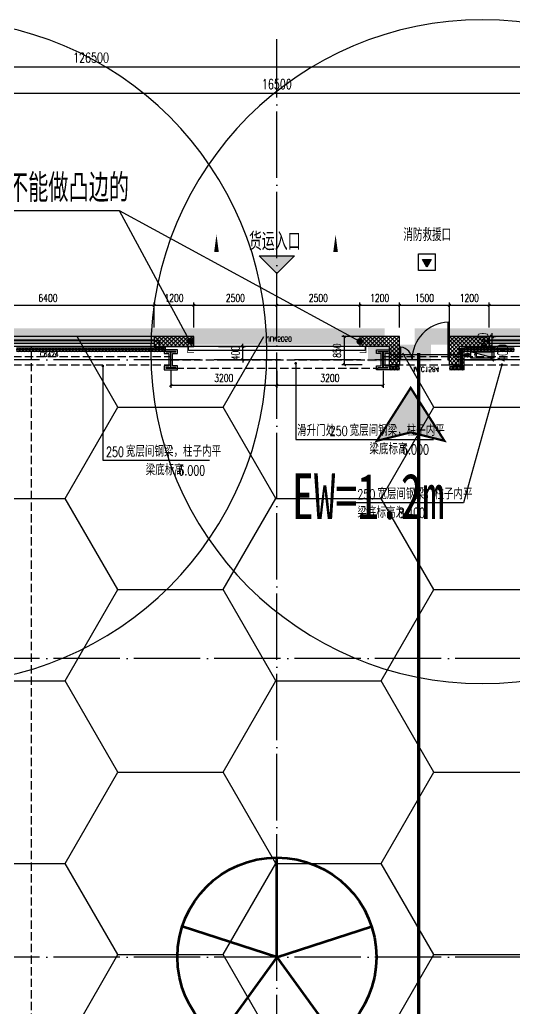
# Model space of a CAD drawing. Extents: x -821772 to -21949, y 506164 to 1049594.
# Drawn here: x -193454 to -178549, y 812279 to 842063 of the extents above; entities that cross this region are included whole.
import ezdxf
from ezdxf.xclip import XClip

# ---------------------------------------------------------------- set-up
doc = ezdxf.new("R2010")
doc.units = 0
doc.header["$LTSCALE"] = 1000
doc.header["$MEASUREMENT"] = 0
doc.header["$XCLIPFRAME"] = 2
for name, pattern in [('10平面20250807_t3$0$10平面$0$DASH', [0.35, 0.25, -0.1]), ('10平面20250807_t3$0$DASH', [0.35, 0.25, -0.1]), ('10平面20250807_t3$0$DOTE', [2.42, 2, -0.2, 0.02, -0.2]), ('ACAD_ISO04W100', [30.5, 24, -3, 0.5, -3]), ('DASH', [0.35, 0.25, -0.1])]:
    doc.linetypes.add(name, pattern=pattern)
doc.layers.get('Defpoints').update_dxf_attribs({"color": 210})
for name, color, linetype, lineweight in [('1-防火分区线', 201, 'DASH', 50), ('10平面20250807_t3$0$LG-ZF消防', 1, 'Continuous', 60), ('s疏散距离', 1, 'ACAD_ISO04W100', 18)]:
    doc.layers.add(name, color=color, linetype=linetype, lineweight=lineweight)
for name, color, linetype in [('10平面20250807_t3$0$10平面$0$WINDOW', 8, 'Continuous'), ('10平面20250807_t3$0$10平面$0$WINDOW_TEXT', 8, 'Continuous'), ('10平面20250807_t3$0$A-AXIS-D', 8, 'Continuous'), ('10平面20250807_t3$0$A-AXIS-DOTE', 8, '10平面20250807_t3$0$DOTE'), ('10平面20250807_t3$0$A-AXIS-DP', 8, 'Continuous'), ('10平面20250807_t3$0$A-AXIS-SYMB', 8, 'Continuous'), ('10平面20250807_t3$0$A-HATCH-2', 8, 'Continuous'), ('10平面20250807_t3$0$A-HRAIL', 8, 'Continuous'), ('10平面20250807_t3$0$A-LIN-V', 8, 'Continuous'), ('10平面20250807_t3$0$A-SFCE', 8, 'Continuous'), ('10平面20250807_t3$0$A-TEXT', 8, 'Continuous'), ('10平面20250807_t3$0$A-WINDOW', 8, 'Continuous'), ('10平面20250807_t3$0$AS-WALL', 8, 'Continuous'), ('10平面20250807_t3$0$AS-结构边线层', 8, 'Continuous'), ('10平面20250807_t3$0$DIM_SYMB', 8, 'Continuous'), ('10平面20250807_t3$0$FH-line', 8, 'Continuous'), ('10平面20250807_t3$0$FH-tri', 8, 'Continuous'), ('10平面20250807_t3$0$PUB_HATCH', 8, 'Continuous'), ('10平面20250807_t3$0$PUB_TEXT', 8, 'Continuous'), ('10平面20250807_t3$0$RP-N2-01$0$$0$A-WIND-J', 8, 'Continuous'), ('10平面20250807_t3$0$RP-N2-01$0$A-WIND-J', 8, 'Continuous'), ('10平面20250807_t3$0$SB_ZF消火栓', 10, 'Continuous'), ('10平面20250807_t3$0$建-窗', 8, 'Continuous'), ('10平面20250807_t3$0$建-门窗编号', 8, 'Continuous'), ('PUB_HATCH', 8, 'Continuous'), ('SPACE', 7, 'Continuous'), ('指示', 1, 'Continuous')]:
    doc.layers.add(name, color=color, linetype=linetype)
doc.styles.add('10平面20250807_t3$0$10平面$0$_TCH_WINDOW', font='SIMPLEX', dxfattribs={"height": 3.5, "bigfont": 'GBCBIG'})
doc.styles.add('10平面20250807_t3$0$_TCH_DIM', font='SIMPLEX', dxfattribs={"bigfont": 'GBCBIG'})
doc.styles.add('10平面20250807_t3$0$_TCH_DIM_T3', font='SIMPLEX', dxfattribs={"width": 0.705882, "bigfont": 'GBCBIG'})
doc.styles.add('10平面20250807_t3$0$A-DIM_T3', font='SIMPLEX', dxfattribs={"width": 0.705882, "bigfont": 'GBCBIG'})
doc.styles.add('10平面20250807_t3$0$A-STANDARD', font='SIMPLEX', dxfattribs={"bigfont": 'GBCBIG'})
doc.styles.add('10平面20250807_t3$0$A-WIN-LABEL', font='SIMPLEX', dxfattribs={"bigfont": 'GBCBIG'})
doc.styles.add('黑体', font='simhei.ttf', dxfattribs={"width": 0.7})
doc.dimstyles.new('10平面20250807_t3$0$_TCH_ARCH&&100', dxfattribs={"dimtxt": 297.5, "dimasz": 100, "dimexe": 100, "dimexo": 100, "dimgap": 126.25, "dimtad": 1, "dimdec": 0, "dimzin": 0, "dimdsep": 46, "dimtxsty": '10平面20250807_t3$0$_TCH_DIM_T3', "dimblk": '10平面20250807_t3$0$_ArchTick', "dimcen": 0.09, "dimclrt": 7, "dimazin": 2, "dimtfac": 1, "dimtdec": 0, "dimtix": 1, "dimtmove": 2, "dimatfit": 3, "dimfxl": 0, "dimtolj": 1, "dimtzin": 0, "dimarcsym": 0})
doc.dimstyles.new('10平面20250807_t3$0$_TCH_ARCH&&80', dxfattribs={"dimtxt": 238, "dimasz": 80, "dimexe": 80, "dimexo": 80, "dimgap": 101, "dimtad": 1, "dimdec": 0, "dimzin": 0, "dimdsep": 46, "dimtxsty": '10平面20250807_t3$0$_TCH_DIM_T3', "dimblk": '10平面20250807_t3$0$_ArchTick', "dimcen": 0.09, "dimclrt": 7, "dimazin": 2, "dimtfac": 1, "dimtdec": 0, "dimtix": 1, "dimtmove": 2, "dimatfit": 3, "dimfxl": 0, "dimtolj": 1, "dimtzin": 0, "dimarcsym": 0})
doc.dimstyles.new('10平面20250807_t3$0$A-DIM&&100', dxfattribs={"dimtxt": 297.5, "dimasz": 100, "dimexe": 100, "dimexo": 100, "dimgap": 126.25, "dimtad": 1, "dimdec": 0, "dimzin": 0, "dimdsep": 46, "dimtxsty": '10平面20250807_t3$0$A-DIM_T3', "dimblk": '10平面20250807_t3$0$_ArchTick', "dimcen": 0.09, "dimclrt": 7, "dimazin": 2, "dimtfac": 1, "dimtdec": 0, "dimtix": 1, "dimtmove": 2, "dimatfit": 3, "dimfxl": 0, "dimtolj": 1, "dimtzin": 0, "dimarcsym": 0})
pattern_1 = [(45, (60, 0), (-60.000061, 60.000061), []), (135, (60, 0), (-60.000061, -60.000061), [])]

# ---------------------------------------------------------------- blocks, each defined once
blk = doc.blocks.new('指示')
at = {"layer": '指示'}
blk.add_hatch(color=8, dxfattribs=at).paths.add_polyline_path([(-248568, -61667), (-245540, -56919), (-242513, -61667), (-245540, -60909)])
at = {"layer": '指示', "color": 240, "const_width": 200}
blk.add_lwpolyline([(-248568, -61667), (-245540, -56919), (-242513, -61667), (-245540, -60909)], close=True, dxfattribs=at)
blk = doc.blocks.new('10平面20250807_t3$0$_ArchTick')
at = {"color": 0, "linetype": 'ByBlock', "const_width": 0.4}
blk.add_lwpolyline([(-0.5, -0.5), (0.5, 0.5)], dxfattribs=at)
blk = doc.blocks.new('*D9895')
at = {"layer": '10平面20250807_t3$0$A-AXIS-D', "color": 0, "lineweight": -2}
for p, q in [((26782, 34220), (26782, 35127)), ((26782, 35027), (43282, 35027)), ((43282, 34220), (43282, 35127))]:
    blk.add_line(p, q, dxfattribs=at)
at = {"layer": 'Defpoints', "color": 0}
for p in [(43282, 35027), (26782, 34120), (43282, 34120)]:
    blk.add_point(p, dxfattribs=at)
at = {"layer": '10平面20250807_t3$0$A-AXIS-D', "color": 0, "lineweight": -2, "xscale": 100, "yscale": 100, "zscale": 100, "rotation": 180}
blk.add_blockref('10平面20250807_t3$0$_ArchTick', (26782, 35027), dxfattribs=at)
at = {"layer": '10平面20250807_t3$0$A-AXIS-D', "color": 0, "lineweight": -2, "xscale": 100, "yscale": 100, "zscale": 100}
blk.add_blockref('10平面20250807_t3$0$_ArchTick', (43282, 35027), dxfattribs=at)
at = {"layer": '10平面20250807_t3$0$A-AXIS-D', "color": 7, "insert": (35032, 35302), "char_height": 297.5, "attachment_point": 5, "style": '10平面20250807_t3$0$_TCH_DIM_T3'}
blk.add_mtext('\\A1;16500', dxfattribs=at)
blk = doc.blocks.new('*D10004')
at = {"layer": '10平面20250807_t3$0$A-AXIS-D', "color": 0, "lineweight": -2}
for p, q in [((-33818, 34320), (-33818, 35927)), ((-33818, 35827), (92682, 35827)), ((92682, 34320), (92682, 35927))]:
    blk.add_line(p, q, dxfattribs=at)
at = {"layer": 'Defpoints', "color": 0}
for p in [(92682, 35827), (-33818, 34220), (92682, 34220)]:
    blk.add_point(p, dxfattribs=at)
at = {"layer": '10平面20250807_t3$0$A-AXIS-D', "color": 0, "lineweight": -2, "xscale": 100, "yscale": 100, "zscale": 100, "rotation": 180}
blk.add_blockref('10平面20250807_t3$0$_ArchTick', (-33818, 35827), dxfattribs=at)
at = {"layer": '10平面20250807_t3$0$A-AXIS-D', "color": 0, "lineweight": -2, "xscale": 100, "yscale": 100, "zscale": 100}
blk.add_blockref('10平面20250807_t3$0$_ArchTick', (92682, 35827), dxfattribs=at)
at = {"layer": '10平面20250807_t3$0$A-AXIS-D', "color": 7, "insert": (29432, 36102), "char_height": 297.5, "attachment_point": 5, "style": '10平面20250807_t3$0$_TCH_DIM_T3'}
blk.add_mtext('\\A1;126500', dxfattribs=at)
blk = doc.blocks.new('*D10135')
at = {"layer": '10平面20250807_t3$0$A-AXIS-DP', "color": 0, "lineweight": -2}
for p, q in [((35032, 26670), (35032, 26150)), ((38232, 26670), (38232, 26150)), ((35032, 26230), (38232, 26230))]:
    blk.add_line(p, q, dxfattribs=at)
at = {"layer": 'Defpoints', "color": 0}
for p in [(35032, 26750), (38232, 26750), (38232, 26230)]:
    blk.add_point(p, dxfattribs=at)
at = {"layer": '10平面20250807_t3$0$A-AXIS-DP', "color": 0, "lineweight": -2, "xscale": 80, "yscale": 80, "zscale": 80, "rotation": 180}
blk.add_blockref('10平面20250807_t3$0$_ArchTick', (35032, 26230), dxfattribs=at)
at = {"layer": '10平面20250807_t3$0$A-AXIS-DP', "color": 0, "lineweight": -2, "xscale": 80, "yscale": 80, "zscale": 80}
blk.add_blockref('10平面20250807_t3$0$_ArchTick', (38232, 26230), dxfattribs=at)
at = {"layer": '10平面20250807_t3$0$A-AXIS-DP', "color": 7, "insert": (36632, 26450), "char_height": 238, "attachment_point": 5, "style": '10平面20250807_t3$0$_TCH_DIM_T3'}
blk.add_mtext('\\A1;3200', dxfattribs=at)
blk = doc.blocks.new('*D10136')
at = {"layer": '10平面20250807_t3$0$A-AXIS-DP', "color": 0, "lineweight": -2}
for p, q in [((31832, 26670), (31832, 26150)), ((35032, 26670), (35032, 26150)), ((31832, 26230), (35032, 26230))]:
    blk.add_line(p, q, dxfattribs=at)
at = {"layer": 'Defpoints', "color": 0}
for p in [(31832, 26750), (35032, 26750), (35032, 26230)]:
    blk.add_point(p, dxfattribs=at)
at = {"layer": '10平面20250807_t3$0$A-AXIS-DP', "color": 0, "lineweight": -2, "xscale": 80, "yscale": 80, "zscale": 80, "rotation": 180}
blk.add_blockref('10平面20250807_t3$0$_ArchTick', (31832, 26230), dxfattribs=at)
at = {"layer": '10平面20250807_t3$0$A-AXIS-DP', "color": 0, "lineweight": -2, "xscale": 80, "yscale": 80, "zscale": 80}
blk.add_blockref('10平面20250807_t3$0$_ArchTick', (35032, 26230), dxfattribs=at)
at = {"layer": '10平面20250807_t3$0$A-AXIS-DP', "color": 7, "insert": (33432, 26450), "char_height": 238, "attachment_point": 5, "style": '10平面20250807_t3$0$_TCH_DIM_T3'}
blk.add_mtext('\\A1;3200', dxfattribs=at)
blk = doc.blocks.new('10平面20250807_t3$0$JYC-1')
at = {"layer": '10平面20250807_t3$0$FH-tri'}
h = blk.add_hatch(color=2, dxfattribs=at)
h.dxf.hatch_style = 1
h.paths.add_polyline_path([(-380724, 298510), (-379474, 299760), (-379474, 298510)])
at = {"layer": '10平面20250807_t3$0$FH-tri', "color": 2}
blk.add_lwpolyline([(-380724, 298510), (-379474, 299760), (-379474, 299760), (-379474, 298510)], close=True, dxfattribs=at)
at = {"layer": '10平面20250807_t3$0$A-TEXT', "style": '10平面20250807_t3$0$A-STANDARD'}
blk.add_text('货运入口', height=900.2, rotation=45, dxfattribs=at).set_placement((-381282, 298335))
blk = doc.blocks.new('10平面20250807_t3$0$10平面$0$$DorLib2D$00000126')
at = {"color": 0, "linetype": 'Continuous'}
for p, q in [((-0.532, 0.5), (-0.532, 0.9)), ((0.532, 0.9), (0.532, 0.5))]:
    blk.add_line(p, q, dxfattribs=at)
at = {"color": 0, "linetype": '10平面20250807_t3$0$10平面$0$DASH'}
for p, q in [((-0.532, 0.9), (0.532, 0.9)), ((-0.532, 0.5), (0.532, 0.5))]:
    blk.add_line(p, q, dxfattribs=at)
blk = doc.blocks.new('10平面20250807_t3$0$DOOR2DLIB$SYSLIB$00000123')
at = {"color": 0}
for p, q in [((0.475, -0.001), (0.475, 0.752)), ((0.475, 0.752), (0.5, 0.752)), ((0.5, -0.001), (0.5, 0.752)), ((-0.5, 0), (-0.5, 0.252)), ((-0.475, 0.252), (-0.5, 0.252)), ((-0.475, 0), (-0.475, 0.252)), ((-0.475, 0), (-0.5, 0)), ((0.475, -0.001), (0.5, -0.001))]:
    blk.add_line(p, q, dxfattribs=at)
for centre, radius, start, end in [((0.505, -0.002), 0.755, 92.2493, 179.7238), ((-0.501, 0.003), 0.251, 359.7899, 84.0974)]:
    blk.add_arc(centre, radius, start, end, dxfattribs=at)
blk = doc.blocks.new('10平面20250807_t3$0$G$C325EBD4F')
at = {"layer": '10平面20250807_t3$0$PUB_HATCH'}
h = blk.add_hatch(dxfattribs=at)
h.set_pattern_fill('多孔材料', color=256, scale=30, style=0)
h.set_pattern_definition(pattern_1)
h.paths.add_polyline_path([(3700, -50), (3700, 250), (3400, 250)])
h = blk.add_hatch(dxfattribs=at)
h.set_pattern_fill('多孔材料', color=256, scale=30, style=0)
h.set_pattern_definition(pattern_1)
h.paths.add_polyline_path([(3700, -50), (3400, 250), (3400, -300), (3700, -600)])
h = blk.add_hatch(dxfattribs=at)
h.set_pattern_fill('多孔材料', color=256, scale=30, style=0)
h.set_pattern_definition(pattern_1)
h.paths.add_polyline_path([(5500, 250), (5200, 250), (5200, -50)])
h = blk.add_hatch(dxfattribs=at)
h.set_pattern_fill('多孔材料', color=256, scale=30, style=0)
h.set_pattern_definition(pattern_1)
h.paths.add_polyline_path([(5500, 250), (5200, -50), (5200, -600), (5500, -300)])
h = blk.add_hatch(dxfattribs=at)
h.set_pattern_fill('多孔材料', color=256, scale=30, style=0)
h.set_pattern_definition(pattern_1)
h.paths.add_polyline_path([(3700, -600), (3400, -300), (2500, -300), (2500, -600)])
h = blk.add_hatch(dxfattribs=at)
h.set_pattern_fill('多孔材料', color=256, scale=30, style=0)
h.set_pattern_definition(pattern_1)
h.paths.add_polyline_path([(6400, -300), (5500, -300), (5200, -600), (6400, -600)])
at = {"layer": '10平面20250807_t3$0$10平面$0$WINDOW'}
blk.add_line((5200, -50), (3700, -50), dxfattribs=at)
at = {"layer": '10平面20250807_t3$0$AS-WALL'}
for p, q in [((3700, 250), (3400, 250)), ((3400, 250), (3400, -300)), ((3700, -50), (3700, 250)), ((5500, 250), (5200, 250)), ((5200, 250), (5200, -50)), ((5500, 250), (5500, -300)), ((3700, -50), (3700, -600)), ((5200, -50), (5200, -600)), ((3400, -300), (2500, -300)), ((2500, -600), (2500, -300)), ((6400, -300), (5500, -300)), ((6400, -600), (6400, -300)), ((3700, -600), (2500, -600)), ((6400, -600), (5200, -600))]:
    blk.add_line(p, q, dxfattribs=at)
at = {"layer": '10平面20250807_t3$0$10平面$0$WINDOW'}
ref = blk.add_blockref('10平面20250807_t3$0$DOOR2DLIB$SYSLIB$00000123', (4450, 100), dxfattribs=dict(at, xscale=-1500, yscale=1500, zscale=300, rotation=180.0000000000445))
ref.add_attrib('A', 'MLC1584', (4117, 313), dxfattribs={"layer": '10平面20250807_t3$0$10平面$0$WINDOW_TEXT', "ltscale": 500, "height": 148.8, "style": '10平面20250807_t3$0$10平面$0$_TCH_WINDOW', "width": 0.705882})
ref = blk.add_blockref('10平面20250807_t3$0$10平面$0$$DorLib2D$00000126', (0, -450), dxfattribs=dict(at, xscale=5000, yscale=-300, zscale=300, rotation=180.0000000000008))
ref.add_attrib('A', 'JLM5050', (-301, -594), dxfattribs={"layer": '10平面20250807_t3$0$10平面$0$WINDOW_TEXT', "ltscale": 500, "height": 148.8, "style": '10平面20250807_t3$0$10平面$0$_TCH_WINDOW', "width": 0.705882})
blk = doc.blocks.new('10平面20250807_t3$0$43243')
at = {"layer": '10平面20250807_t3$0$AS-结构边线层'}
blk.add_lwpolyline([(-166544, 832390), (-179464, 832390), (-179464, 832220), (-180204, 832220), (-180204, 831970), (-182304, 831970), (-182304, 832220), (-189244, 832220), (-189244, 832390), (-195964, 832390), (-195964, 832220), (-196704, 832220), (-196704, 831970), (-198804, 831970), (-198804, 832220), (-199544, 832220), (-199544, 832390), (-212464, 832390)], dxfattribs=at)
blk = doc.blocks.new('10平面20250807_t3$0$342343243')
at = {"layer": '10平面20250807_t3$0$A-AXIS-DP', "color": 5}
blk.add_lwpolyline([(-155704, 832070), (-155404, 832070), (-155404, 832058), (-155550, 832058), (-155550, 831582), (-155404, 831582), (-155404, 831570), (-155704, 831570), (-155704, 831582), (-155558, 831582), (-155558, 832058), (-155704, 832058), (-155704, 832070)], close=True, dxfattribs=at)
at = {"layer": '10平面20250807_t3$0$A-HATCH-2'}
blk.add_lwpolyline([(-155754, 832120), (-155354, 832120), (-155354, 832008), (-155500, 832008), (-155500, 831632), (-155354, 831632), (-155354, 831520), (-155754, 831520), (-155754, 831632), (-155608, 831632), (-155608, 832008), (-155754, 832008)], close=True, dxfattribs=at)
blk = doc.blocks.new('10平面20250807_t3$0$w4234324')
at = {"layer": '10平面20250807_t3$0$A-AXIS-DP', "xscale": -1}
blk.add_blockref('10平面20250807_t3$0$342343243', (-344458, 0), dxfattribs=at)
at = {"layer": '10平面20250807_t3$0$A-AXIS-DP'}
blk.add_blockref('10平面20250807_t3$0$342343243', (-26950, 0), dxfattribs=at)
blk = doc.blocks.new('*D10448')
at = {"layer": '10平面20250807_t3$0$A-AXIS-DP', "color": 0, "lineweight": -2}
for p, q in [((-187460, 832220), (-186652, 832220)), ((-186732, 832220), (-186732, 832300)), ((-186732, 831820), (-186732, 832220)), ((-187460, 831820), (-186652, 831820)), ((-186732, 831820), (-186732, 831740))]:
    blk.add_line(p, q, dxfattribs=at)
at = {"layer": 'Defpoints', "color": 0}
for p in [(-187540, 832220), (-186732, 832220), (-187540, 831820)]:
    blk.add_point(p, dxfattribs=at)
at = {"layer": '10平面20250807_t3$0$A-AXIS-DP', "color": 0, "lineweight": -2, "xscale": 80, "yscale": 80, "zscale": 80}
for p, rotation in [((-186732, 832220), 270), ((-186732, 831820), 90)]:
    blk.add_blockref('10平面20250807_t3$0$_ArchTick', p, dxfattribs=dict(at, rotation=rotation))
at = {"layer": '10平面20250807_t3$0$A-AXIS-DP', "color": 7, "insert": (-186952, 832020), "char_height": 238, "attachment_point": 5, "rotation": 90, "style": '10平面20250807_t3$0$_TCH_DIM_T3'}
blk.add_mtext('\\A1;400', dxfattribs=at)
blk = doc.blocks.new('10平面20250807_t3$0$w4324324')
at = {"layer": '10平面20250807_t3$0$A-HATCH-2', "lineweight": 60}
for q in [(-1694760, 686605), (-1697614, 684532), (-1691907, 684532), (-1696524, 681178), (-1692997, 681178)]:
    blk.add_line((-1694760, 683605), q, dxfattribs=at)
blk.add_circle((-1694760, 683605), 3000, dxfattribs=at)
blk = doc.blocks.new('10平面20250807_t3$0$w423432')
at = {"layer": '10平面20250807_t3$0$A-LIN-V'}
blk.add_blockref('10平面20250807_t3$0$w4324324', (-16500, -9000), dxfattribs=at)
blk = doc.blocks.new('10平面20250807_t3$0$RP-N2-01$0$$0$xfjy')
at = {"layer": '10平面20250807_t3$0$RP-N2-01$0$$0$A-WIND-J'}
h = blk.add_hatch(color=256, dxfattribs=at)
h.dxf.hatch_style = 1
h.paths.add_polyline_path([(1141876, -26214), (1142135, -26214), (1142005, -25989)])
at = {"layer": '10平面20250807_t3$0$RP-N2-01$0$$0$A-WIND-J', "const_width": 25}
blk.add_lwpolyline([(1141755, -25889), (1141755, -26389), (1142255, -26389), (1142255, -25889)], close=True, dxfattribs=at)
at = {"layer": '10平面20250807_t3$0$RP-N2-01$0$$0$A-WIND-J'}
for points in [[(1141755, -26389), (1142255, -26389), (1142255, -25889), (1141755, -25889)], [(1141876, -26214), (1142135, -26214), (1142005, -25989)]]:
    blk.add_lwpolyline(points, close=True, dxfattribs=at)
blk = doc.blocks.new('10平面20250807_t3$0$RP-N2-01$0$xfjy')
at = {"layer": '10平面20250807_t3$0$RP-N2-01$0$$0$A-WIND-J'}
blk.add_blockref('10平面20250807_t3$0$RP-N2-01$0$$0$xfjy', (0, 0), dxfattribs=at)
blk = doc.blocks.new('10平面20250807_t3$0$1232')
at = {"layer": '10平面20250807_t3$0$RP-N2-01$0$A-WIND-J', "xscale": -1, "rotation": 180}
blk.add_blockref('10平面20250807_t3$0$RP-N2-01$0$xfjy', (-1323185, 808621, 0), dxfattribs=at)
at = {"layer": '10平面20250807_t3$0$A-TEXT', "style": '10平面20250807_t3$0$_TCH_DIM'}
blk.add_text('消防救援口', height=384.1, dxfattribs=at).set_placement((-181891, 835395, 0))
blk = doc.blocks.new('10平面20250807_t3$0$3333')
at = {"layer": '10平面20250807_t3$0$A-SFCE', "const_width": 20}
blk.add_lwpolyline([(-227064, 766320), (-227064, 766510), (-227244, 766510), (-227244, 766320)], dxfattribs=at)
blk = doc.blocks.new('10平面20250807_t3$0$99平面图例外参$0$$LinePat$圆环')
for points in [[(0, 150), (300, 150)], [(0, 0), (300, 0)], [(0, -150), (300, -150)]]:
    blk.add_lwpolyline(points)
at = {"color": 0}
blk.add_circle((150, 0), 150, dxfattribs=at)
blk = doc.blocks.new('10平面20250807_t3$0$34242343243')
at = {"layer": '10平面20250807_t3$0$A-HRAIL', "yscale": 0.3333333333333333, "zscale": 0.3333333333333333}
for p, xscale in [((-193454, 832114), -0.3333333334295547), ((-193354, 832114), -0.3333333334295547), ((-193254, 832114), -0.3333333334295547), ((-193154, 832114), -0.3333333334295547), ((-193054, 832114), -0.3333333334295547), ((-192954, 832114), -0.3333333334295547), ((-192854, 832114), -0.3333333334295547), ((-192754, 832114), -0.3333333334295547), ((-192654, 832114), -0.3333333334295547), ((-192554, 832114), -0.3333333334295547), ((-192454, 832114), -0.3333333334295547), ((-192354, 832114), -0.3333333334295547), ((-192254, 832114), -0.3333333334295547), ((-192154, 832114), -0.3333333334295547), ((-192054, 832114), -0.3333333334295547), ((-191954, 832114), -0.3333333334295547), ((-191854, 832114), -0.3333333334295547), ((-191754, 832114), -0.3333333334295547), ((-191654, 832114), -0.3333333334295547), ((-191554, 832114), -0.3333333334295547), ((-191454, 832114), -0.3333333334295547), ((-191354, 832114), -0.3333333334295547), ((-191254, 832114), -0.3333333334295547), ((-191154, 832114), -0.3333333334295547), ((-191054, 832114), -0.3333333334295547), ((-190954, 832114), -0.3333333334295547), ((-190854, 832114), -0.3333333334295547), ((-190754, 832114), -0.3333333334295547), ((-190654, 832114), -0.3333333334295547), ((-190554, 832114), -0.3333333334295547), ((-190454, 832114), -0.3333333334295547), ((-190354, 832114), -0.3333333334295547), ((-190254, 832114), -0.3333333334295547), ((-190154, 832114), -0.3333333334295547), ((-190054, 832114), -0.3333333334295547), ((-189954, 832114), -0.3333333334295547), ((-189854, 832114), -0.3333333334295547), ((-189754, 832114), -0.3333333334295547), ((-189654, 832114), -0.3333333334295547), ((-189554, 832114), -0.3333333334295547), ((-189454, 832114), -0.3333333334295547), ((-189354, 832114), -0.3333333334295547), ((-189254, 832114), -0.3333333334295547), ((-189154, 832114), -0.3333333334295547), ((-189054, 832114), -0.3333333334295547), ((-180054, 832114), -0.3344988349732452), ((-179953, 832114), -0.3344988349732452), ((-179853, 832114), -0.3344988349732452), ((-179753, 832114), -0.3344988349732452), ((-179652, 832114), -0.3344988349732452), ((-179552, 832114), -0.3344988349732452), ((-179452, 832114), -0.3344988349732452), ((-179351, 832114), -0.3344988349732452), ((-179251, 832114), -0.3344988349732452), ((-179151, 832114), -0.3344988349732452), ((-179050, 832114), -0.3344988349732452), ((-178950, 832114), -0.3344988349732452), ((-178850, 832114), -0.3344988349732452), ((-178749, 832114), -0.3344988349732452), ((-178649, 832114), -0.3344988349732452), ((-178549, 832114), -0.3344988349732452), ((-182204, 831570), -0.333333312028715), ((-182104, 831570), -0.333333312028715), ((-182004, 831570), -0.333333312028715), ((-180392, 831570), -0.3750000000093617), ((-180279, 831570), -0.3750000000093617), ((-180167, 831570), -0.3750000000093617), ((-180054, 831570), -0.3750000000093617)]:
    blk.add_blockref('10平面20250807_t3$0$99平面图例外参$0$$LinePat$圆环', p, dxfattribs=dict(at, xscale=xscale))
at = {"layer": '10平面20250807_t3$0$A-HRAIL', "xscale": -0.3611111227129974, "yscale": 0.3333333333333333, "zscale": 0.3333333333333333, "rotation": 270}
for p in [(-180104, 832062), (-180104, 831953), (-180104, 831845), (-180104, 831737), (-180104, 831628), (-180104, 831520)]:
    blk.add_blockref('10平面20250807_t3$0$99平面图例外参$0$$LinePat$圆环', p, dxfattribs=at)
at = {"layer": '10平面20250807_t3$0$A-SFCE', "rotation": 90}
blk.add_blockref('10平面20250807_t3$0$3333', (578115, 1059274), dxfattribs=at)
at = {"layer": '10平面20250807_t3$0$A-SFCE', "xscale": -1, "rotation": 270}
blk.add_blockref('10平面20250807_t3$0$3333', (-949525, 1059274), dxfattribs=at)
blk = doc.blocks.new('10平面20250807_t3$0$A$C5D961328')
at = {"layer": '10平面20250807_t3$0$SB_ZF消火栓'}
blk.add_hatch(color=256, dxfattribs=at).paths.add_polyline_path([(0, 40), (700, 40), (700, 240)])
at = {"layer": '10平面20250807_t3$0$A-LIN-V', "ltscale": 500}
blk.add_circle((350, 40), 10001, dxfattribs=at)
at = {"layer": '10平面20250807_t3$0$SB_ZF消火栓'}
for p, q in [((700, 240), (0, 240)), ((0, 240), (0, 40)), ((700, 240), (0, 40)), ((0, 40), (700, 40)), ((700, 240), (700, 40))]:
    blk.add_line(p, q, dxfattribs=at)
at = {"layer": '10平面20250807_t3$0$SB_ZF消火栓', "color": 1}
blk.add_circle((140, 140), 32.5, dxfattribs=at)
blk = doc.blocks.new('10平面20250807_t3$0$43242343')
at = {"layer": '10平面20250807_t3$0$LG-ZF消防', "linetype": 'Continuous'}
blk.add_circle((-179954, 831962), 50, dxfattribs=at)
blk = doc.blocks.new('10平面20250807_t3$0$234243242332')
at = {"layer": '10平面20250807_t3$0$LG-ZF消防', "linetype": 'Continuous'}
blk.add_blockref('10平面20250807_t3$0$43242343', (0, 0), dxfattribs=at)
at = {"layer": '10平面20250807_t3$0$SB_ZF消火栓', "xscale": -1, "rotation": 180}
for p in [(-196354, 832102), (-179854, 832102)]:
    blk.add_blockref('10平面20250807_t3$0$A$C5D961328', p, dxfattribs=at)
blk = doc.blocks.new('*D11890')
at = {"layer": '10平面20250807_t3$0$A-AXIS-DP', "color": 0, "lineweight": -2}
for p, q in [((-183134, 832520), (-183750, 832520)), ((-183670, 831670), (-183670, 832520)), ((-183134, 831670), (-183750, 831670))]:
    blk.add_line(p, q, dxfattribs=at)
at = {"layer": 'Defpoints', "color": 0}
for p in [(-183670, 832520), (-183054, 832520), (-183054, 831670)]:
    blk.add_point(p, dxfattribs=at)
at = {"layer": '10平面20250807_t3$0$A-AXIS-DP', "color": 0, "lineweight": -2, "xscale": 80, "yscale": 80, "zscale": 80}
for p, rotation in [((-183670, 832520), 90), ((-183670, 831670), 270)]:
    blk.add_blockref('10平面20250807_t3$0$_ArchTick', p, dxfattribs=dict(at, rotation=rotation))
at = {"layer": '10平面20250807_t3$0$A-AXIS-DP', "color": 7, "insert": (-183890, 832095), "char_height": 238, "attachment_point": 5, "rotation": 90, "style": '10平面20250807_t3$0$_TCH_DIM_T3'}
blk.add_mtext('\\A1;850', dxfattribs=at)
blk = doc.blocks.new('*D12061')
at = {"layer": '10平面20250807_t3$0$A-AXIS-DP', "color": 0, "lineweight": -2}
for p, q in [((-180050, 832220), (-179117, 832220)), ((-179217, 831820), (-179217, 832220)), ((-180050, 831820), (-179117, 831820))]:
    blk.add_line(p, q, dxfattribs=at)
at = {"layer": 'Defpoints', "color": 0}
for p in [(-180150, 832220), (-179217, 832220), (-180150, 831820)]:
    blk.add_point(p, dxfattribs=at)
at = {"layer": '10平面20250807_t3$0$A-AXIS-DP', "color": 0, "lineweight": -2, "xscale": 100, "yscale": 100, "zscale": 100}
for p, rotation in [((-179217, 832220), 90), ((-179217, 831820), 270)]:
    blk.add_blockref('10平面20250807_t3$0$_ArchTick', p, dxfattribs=dict(at, rotation=rotation))
at = {"layer": '10平面20250807_t3$0$A-AXIS-DP', "color": 7, "insert": (-178900, 832020), "char_height": 297.5, "attachment_point": 5, "rotation": 90, "style": '10平面20250807_t3$0$A-DIM_T3'}
blk.add_mtext('\\A1;400', dxfattribs=at)
blk = doc.blocks.new('*D12062')
at = {"layer": '10平面20250807_t3$0$A-AXIS-DP', "color": 0, "lineweight": -2}
for p, q in [((-180050, 832520), (-179117, 832520)), ((-179217, 832520), (-179217, 832620)), ((-179217, 832220), (-179217, 832520)), ((-180050, 832220), (-179117, 832220)), ((-179217, 832220), (-179217, 832120))]:
    blk.add_line(p, q, dxfattribs=at)
at = {"layer": 'Defpoints', "color": 0}
for p in [(-180150, 832520), (-179217, 832520), (-180150, 832220)]:
    blk.add_point(p, dxfattribs=at)
at = {"layer": '10平面20250807_t3$0$A-AXIS-DP', "color": 0, "lineweight": -2, "xscale": 100, "yscale": 100, "zscale": 100}
for p, rotation in [((-179217, 832520), 270), ((-179217, 832220), 90)]:
    blk.add_blockref('10平面20250807_t3$0$_ArchTick', p, dxfattribs=dict(at, rotation=rotation))
at = {"layer": '10平面20250807_t3$0$A-AXIS-DP', "color": 7, "insert": (-179492, 832370), "char_height": 297.5, "attachment_point": 5, "rotation": 90, "style": '10平面20250807_t3$0$A-DIM_T3'}
blk.add_mtext('\\A1;300', dxfattribs=at)
blk = doc.blocks.new('*D12318')
at = {"layer": '10平面20250807_t3$0$A-AXIS-DP', "color": 0, "lineweight": -2}
for p, q in [((-195804, 832790), (-195804, 833540)), ((-195804, 833460), (-189404, 833460)), ((-189404, 832790), (-189404, 833540))]:
    blk.add_line(p, q, dxfattribs=at)
at = {"layer": 'Defpoints', "color": 0}
for p in [(-189404, 833460), (-195804, 832710), (-189404, 832710)]:
    blk.add_point(p, dxfattribs=at)
at = {"layer": '10平面20250807_t3$0$A-AXIS-DP', "color": 0, "lineweight": -2, "xscale": 80, "yscale": 80, "zscale": 80, "rotation": 180}
blk.add_blockref('10平面20250807_t3$0$_ArchTick', (-195804, 833460), dxfattribs=at)
at = {"layer": '10平面20250807_t3$0$A-AXIS-DP', "color": 0, "lineweight": -2, "xscale": 80, "yscale": 80, "zscale": 80}
blk.add_blockref('10平面20250807_t3$0$_ArchTick', (-189404, 833460), dxfattribs=at)
at = {"layer": '10平面20250807_t3$0$A-AXIS-DP', "color": 7, "insert": (-192604, 833680), "char_height": 238, "attachment_point": 5, "style": '10平面20250807_t3$0$_TCH_DIM_T3'}
blk.add_mtext('\\A1;6400', dxfattribs=at)
blk = doc.blocks.new('*D12319')
at = {"layer": '10平面20250807_t3$0$A-AXIS-DP', "color": 0, "lineweight": -2}
for p, q in [((-189404, 832790), (-189404, 833540)), ((-189404, 833460), (-188204, 833460)), ((-188204, 832790), (-188204, 833540))]:
    blk.add_line(p, q, dxfattribs=at)
at = {"layer": 'Defpoints', "color": 0}
for p in [(-188204, 833460), (-189404, 832710), (-188204, 832710)]:
    blk.add_point(p, dxfattribs=at)
at = {"layer": '10平面20250807_t3$0$A-AXIS-DP', "color": 0, "lineweight": -2, "xscale": 80, "yscale": 80, "zscale": 80, "rotation": 180}
blk.add_blockref('10平面20250807_t3$0$_ArchTick', (-189404, 833460), dxfattribs=at)
at = {"layer": '10平面20250807_t3$0$A-AXIS-DP', "color": 0, "lineweight": -2, "xscale": 80, "yscale": 80, "zscale": 80}
blk.add_blockref('10平面20250807_t3$0$_ArchTick', (-188204, 833460), dxfattribs=at)
at = {"layer": '10平面20250807_t3$0$A-AXIS-DP', "color": 7, "insert": (-188804, 833680), "char_height": 238, "attachment_point": 5, "style": '10平面20250807_t3$0$_TCH_DIM_T3'}
blk.add_mtext('\\A1;1200', dxfattribs=at)
blk = doc.blocks.new('*D12320')
at = {"layer": '10平面20250807_t3$0$A-AXIS-DP', "color": 0, "lineweight": -2}
for p, q in [((-188204, 832790), (-188204, 833540)), ((-188204, 833460), (-185704, 833460)), ((-185704, 832790), (-185704, 833540))]:
    blk.add_line(p, q, dxfattribs=at)
at = {"layer": 'Defpoints', "color": 0}
for p in [(-185704, 833460), (-188204, 832710), (-185704, 832710)]:
    blk.add_point(p, dxfattribs=at)
at = {"layer": '10平面20250807_t3$0$A-AXIS-DP', "color": 0, "lineweight": -2, "xscale": 80, "yscale": 80, "zscale": 80, "rotation": 180}
blk.add_blockref('10平面20250807_t3$0$_ArchTick', (-188204, 833460), dxfattribs=at)
at = {"layer": '10平面20250807_t3$0$A-AXIS-DP', "color": 0, "lineweight": -2, "xscale": 80, "yscale": 80, "zscale": 80}
blk.add_blockref('10平面20250807_t3$0$_ArchTick', (-185704, 833460), dxfattribs=at)
at = {"layer": '10平面20250807_t3$0$A-AXIS-DP', "color": 7, "insert": (-186954, 833680), "char_height": 238, "attachment_point": 5, "style": '10平面20250807_t3$0$_TCH_DIM_T3'}
blk.add_mtext('\\A1;2500', dxfattribs=at)
blk = doc.blocks.new('*D12321')
at = {"layer": '10平面20250807_t3$0$A-AXIS-DP', "color": 0, "lineweight": -2}
for p, q in [((-185704, 832790), (-185704, 833540)), ((-185704, 833460), (-183204, 833460)), ((-183204, 832790), (-183204, 833540))]:
    blk.add_line(p, q, dxfattribs=at)
at = {"layer": 'Defpoints', "color": 0}
for p in [(-183204, 833460), (-185704, 832710), (-183204, 832710)]:
    blk.add_point(p, dxfattribs=at)
at = {"layer": '10平面20250807_t3$0$A-AXIS-DP', "color": 0, "lineweight": -2, "xscale": 80, "yscale": 80, "zscale": 80, "rotation": 180}
blk.add_blockref('10平面20250807_t3$0$_ArchTick', (-185704, 833460), dxfattribs=at)
at = {"layer": '10平面20250807_t3$0$A-AXIS-DP', "color": 0, "lineweight": -2, "xscale": 80, "yscale": 80, "zscale": 80}
blk.add_blockref('10平面20250807_t3$0$_ArchTick', (-183204, 833460), dxfattribs=at)
at = {"layer": '10平面20250807_t3$0$A-AXIS-DP', "color": 7, "insert": (-184454, 833680), "char_height": 238, "attachment_point": 5, "style": '10平面20250807_t3$0$_TCH_DIM_T3'}
blk.add_mtext('\\A1;2500', dxfattribs=at)
blk = doc.blocks.new('*D12322')
at = {"layer": '10平面20250807_t3$0$A-AXIS-DP', "color": 0, "lineweight": -2}
for p, q in [((-183204, 832790), (-183204, 833540)), ((-183204, 833460), (-182004, 833460)), ((-182004, 832790), (-182004, 833540))]:
    blk.add_line(p, q, dxfattribs=at)
at = {"layer": 'Defpoints', "color": 0}
for p in [(-182004, 833460), (-183204, 832710), (-182004, 832710)]:
    blk.add_point(p, dxfattribs=at)
at = {"layer": '10平面20250807_t3$0$A-AXIS-DP', "color": 0, "lineweight": -2, "xscale": 80, "yscale": 80, "zscale": 80, "rotation": 180}
blk.add_blockref('10平面20250807_t3$0$_ArchTick', (-183204, 833460), dxfattribs=at)
at = {"layer": '10平面20250807_t3$0$A-AXIS-DP', "color": 0, "lineweight": -2, "xscale": 80, "yscale": 80, "zscale": 80}
blk.add_blockref('10平面20250807_t3$0$_ArchTick', (-182004, 833460), dxfattribs=at)
at = {"layer": '10平面20250807_t3$0$A-AXIS-DP', "color": 7, "insert": (-182604, 833680), "char_height": 238, "attachment_point": 5, "style": '10平面20250807_t3$0$_TCH_DIM_T3'}
blk.add_mtext('\\A1;1200', dxfattribs=at)
blk = doc.blocks.new('*D12323')
at = {"layer": '10平面20250807_t3$0$A-AXIS-DP', "color": 0, "lineweight": -2}
for p, q in [((-182004, 832790), (-182004, 833540)), ((-182004, 833460), (-180504, 833460)), ((-180504, 832790), (-180504, 833540))]:
    blk.add_line(p, q, dxfattribs=at)
at = {"layer": 'Defpoints', "color": 0}
for p in [(-180504, 833460), (-182004, 832710), (-180504, 832710)]:
    blk.add_point(p, dxfattribs=at)
at = {"layer": '10平面20250807_t3$0$A-AXIS-DP', "color": 0, "lineweight": -2, "xscale": 80, "yscale": 80, "zscale": 80, "rotation": 180}
blk.add_blockref('10平面20250807_t3$0$_ArchTick', (-182004, 833460), dxfattribs=at)
at = {"layer": '10平面20250807_t3$0$A-AXIS-DP', "color": 0, "lineweight": -2, "xscale": 80, "yscale": 80, "zscale": 80}
blk.add_blockref('10平面20250807_t3$0$_ArchTick', (-180504, 833460), dxfattribs=at)
at = {"layer": '10平面20250807_t3$0$A-AXIS-DP', "color": 7, "insert": (-181254, 833680), "char_height": 238, "attachment_point": 5, "style": '10平面20250807_t3$0$_TCH_DIM_T3'}
blk.add_mtext('\\A1;1500', dxfattribs=at)
blk = doc.blocks.new('*D12324')
at = {"layer": '10平面20250807_t3$0$A-AXIS-DP', "color": 0, "lineweight": -2}
for p, q in [((-180504, 832790), (-180504, 833540)), ((-180504, 833460), (-179304, 833460)), ((-179304, 832790), (-179304, 833540))]:
    blk.add_line(p, q, dxfattribs=at)
at = {"layer": 'Defpoints', "color": 0}
for p in [(-179304, 833460), (-180504, 832710), (-179304, 832710)]:
    blk.add_point(p, dxfattribs=at)
at = {"layer": '10平面20250807_t3$0$A-AXIS-DP', "color": 0, "lineweight": -2, "xscale": 80, "yscale": 80, "zscale": 80, "rotation": 180}
blk.add_blockref('10平面20250807_t3$0$_ArchTick', (-180504, 833460), dxfattribs=at)
at = {"layer": '10平面20250807_t3$0$A-AXIS-DP', "color": 0, "lineweight": -2, "xscale": 80, "yscale": 80, "zscale": 80}
blk.add_blockref('10平面20250807_t3$0$_ArchTick', (-179304, 833460), dxfattribs=at)
at = {"layer": '10平面20250807_t3$0$A-AXIS-DP', "color": 7, "insert": (-179904, 833680), "char_height": 238, "attachment_point": 5, "style": '10平面20250807_t3$0$_TCH_DIM_T3'}
blk.add_mtext('\\A1;1200', dxfattribs=at)
blk = doc.blocks.new('*D12325')
at = {"layer": '10平面20250807_t3$0$A-AXIS-DP', "color": 0, "lineweight": -2}
for p, q in [((-179304, 832790), (-179304, 833540)), ((-179304, 833460), (-166704, 833460)), ((-166704, 832790), (-166704, 833540))]:
    blk.add_line(p, q, dxfattribs=at)
at = {"layer": 'Defpoints', "color": 0}
for p in [(-166704, 833460), (-179304, 832710), (-166704, 832710)]:
    blk.add_point(p, dxfattribs=at)
at = {"layer": '10平面20250807_t3$0$A-AXIS-DP', "color": 0, "lineweight": -2, "xscale": 80, "yscale": 80, "zscale": 80, "rotation": 180}
blk.add_blockref('10平面20250807_t3$0$_ArchTick', (-179304, 833460), dxfattribs=at)
at = {"layer": '10平面20250807_t3$0$A-AXIS-DP', "color": 0, "lineweight": -2, "xscale": 80, "yscale": 80, "zscale": 80}
blk.add_blockref('10平面20250807_t3$0$_ArchTick', (-166704, 833460), dxfattribs=at)
at = {"layer": '10平面20250807_t3$0$A-AXIS-DP', "color": 7, "insert": (-173004, 833680), "char_height": 238, "attachment_point": 5, "style": '10平面20250807_t3$0$_TCH_DIM_T3'}
blk.add_mtext('\\A1;12600', dxfattribs=at)
blk = doc.blocks.new('10平面20250807_t3$0$WINDOW2DLIB$DYNSTYLE$00000005')
at = {"color": 0}
for points in [[(-0.5, 0.5), (-0.5, -0.5)], [(-0.5, 0.5), (0.5, 0.5)], [(0.5, -0.5), (0.5, 0.5)], [(0.5, 0.1667), (-0.5, 0.1667)], [(0.5, -0.1667), (-0.5, -0.1667)], [(-0.5, -0.5), (0.5, -0.5)]]:
    blk.add_lwpolyline(points, dxfattribs=at)
blk = doc.blocks.new('10平面20250807_t3$0$dote')
at = {"layer": '10平面20250807_t3$0$A-AXIS-DOTE'}
for p, q in [((35032.2, -69160), (35032.2, 36662.3)), ((76282.2, 27000), (-41310, 27000)), ((76282.2, 18000), (-41310, 18000)), ((76282.2, 9000), (-41310, 9000))]:
    blk.add_line(p, q, dxfattribs=at)
at = {"layer": '10平面20250807_t3$0$A-AXIS-D'}
for base, p1, p2, picture, middle in [((92682.2, 35826.7), (-33817.8, 34220), (92682.2, 34220), '*D10004', (29432.2, 36101.7)), ((43282.2, 35026.7), (26782.2, 34120), (43282.2, 34120), '*D9895', (35032.2, 35301.7))]:
    dim = blk.add_linear_dim(base=base, p1=p1, p2=p2, angle=0, dimstyle='10平面20250807_t3$0$_TCH_ARCH&&100', override={"dimgap": 0}, dxfattribs=at)
    dim.commit()
    dim.dimension.update_dxf_attribs({"geometry": picture, "text_midpoint": middle, "dimtype": 129})
at = {"layer": '10平面20250807_t3$0$A-AXIS-DP'}
for p1, p2, picture, middle in [((31832.2, 26750), (35032.2, 26750), '*D10136', (33432.2, 26450)), ((35032.2, 26750), (38232.2, 26750), '*D10135', (36632.2, 26450))]:
    dim = blk.add_aligned_dim(p1=p1, p2=p2, distance=-520, dimstyle='10平面20250807_t3$0$_TCH_ARCH&&80', dxfattribs=at)
    dim.commit()
    dim.dimension.update_dxf_attribs({"geometry": picture, "text_midpoint": middle})
blk = doc.blocks.new('10平面20250807_t3$0$3243243')
at = {"layer": '10平面20250807_t3$0$A-AXIS-SYMB'}
for p, q in [((-190950, 831630), (-190950, 828790)), ((-185135.8, 831710), (-185135.8, 829420)), ((-178920, 831670), (-180080.3, 827510)), ((-185135.8, 829420), (-180985.8, 829420)), ((-190950, 828790), (-187730, 828790)), ((-180080.3, 827510), (-183380, 827510))]:
    blk.add_line(p, q, dxfattribs=at)
at = {"layer": '10平面20250807_t3$0$A-AXIS-SYMB', "const_width": 40}
for points in [[(-190950, 831650, 1), (-190950, 831610, 1)], [(-185135.8, 831730, 1), (-185135.8, 831690, 1)], [(-178914.6, 831689.3, 1), (-178925.4, 831650.7, 1)]]:
    blk.add_lwpolyline(points, format="xyb", close=True, dxfattribs=at)
at = {"layer": '10平面20250807_t3$0$A-HATCH-2', "linetype": '10平面20250807_t3$0$DASH'}
blk.add_line((-193104.2, 741520), (-193104.2, 832220), dxfattribs=at)
at = {"layer": '10平面20250807_t3$0$A-SFCE', "linetype": '10平面20250807_t3$0$DASH'}
for p, q in [((-193654.2, 831920), (-188908.2, 831920)), ((-193654.2, 831670), (-188908.2, 831670))]:
    blk.add_line(p, q, dxfattribs=at)
at = {"layer": '10平面20250807_t3$0$A-SFCE', "color": 2, "linetype": '10平面20250807_t3$0$DASH'}
for p, q in [((-182500.2, 831920), (-177754.2, 831920)), ((-182500.2, 831670), (-177754.2, 831670))]:
    blk.add_line(p, q, dxfattribs=at)
at = {"layer": '10平面20250807_t3$0$A-SFCE', "color": 3, "linetype": '10平面20250807_t3$0$DASH'}
for p, q in [((-188900.2, 831820), (-182508.2, 831820)), ((-188754.2, 831570), (-182654.2, 831570))]:
    blk.add_line(p, q, dxfattribs=at)
at = {"layer": '10平面20250807_t3$0$PUB_TEXT', "style": '10平面20250807_t3$0$_TCH_DIM'}
for s, p in [('滑升门处', (-185094, 829525)), ('宽层间钢梁，柱子内平', (-183511, 829525)), ('宽层间钢梁，柱子内平', (-190255.2, 828895)), ('梁底标高', (-182913.8, 828965)), ('梁底标高', (-189658, 828335)), ('宽层间钢梁，柱子内平', (-182675, 827615)), ('梁底标高为', (-183275, 827055))]:
    blk.add_text(s, height=337.59, dxfattribs=at).set_placement(p)
at = {"layer": '10平面20250807_t3$0$PUB_TEXT', "style": '10平面20250807_t3$0$_TCH_DIM', "width": 0.705882}
for s, p in [('250', (-184111, 829525)), ('250', (-190855.2, 828895)), ('6.000', (-181930.8, 828965)), ('6.000', (-188675, 828335)), ('250', (-183275, 827615)), ('8.400', (-182046.3, 827055))]:
    blk.add_text(s, height=297.5, dxfattribs=at).set_placement(p)
at = {"layer": '10平面20250807_t3$0$A-AXIS-DP', "color": 1}
dim = blk.add_aligned_dim(p1=(-187540, 831820), p2=(-187540, 832220), distance=-808, dimstyle='10平面20250807_t3$0$_TCH_ARCH&&80', dxfattribs=at)
dim.commit()
dim.dimension.update_dxf_attribs({"geometry": '*D10448', "text_midpoint": (-186952, 832020)})
blk = doc.blocks.new('10平面20250807_t3')
at = {"layer": '10平面20250807_t3$0$PUB_HATCH'}
h = blk.add_hatch(dxfattribs=at)
h.set_pattern_fill('多孔材料', color=256, scale=30, style=0)
h.set_pattern_definition(pattern_1)
h.paths.add_polyline_path([(-188204.2, 832520), (-189404.2, 832520), (-189404.2, 832220), (-188204.2, 832220)])
at = {"layer": '10平面20250807_t3$0$A-AXIS-SYMB'}
for points in [[(-187524.2, 834130, 0, 0, 0), (-187524.2, 835590, 0, 140, 0), (-187524.2, 835065, 0, 0, 0)], [(-183934.2, 834130, 0, 0, 0), (-183934.2, 835590, 0, 140, 0), (-183934.2, 835065, 0, 0, 0)]]:
    blk.add_lwpolyline(points, format="xyseb", dxfattribs=at)
at = {"layer": '10平面20250807_t3$0$AS-WALL'}
for p, q in [((-188204.2, 832520), (-189404.2, 832520)), ((-189404.2, 832520), (-189404.2, 832220)), ((-188204.2, 832220), (-188204.2, 832520)), ((-179304.2, 832220), (-179304.2, 832520)), ((-189404.2, 832220), (-188204.2, 832220))]:
    blk.add_line(p, q, dxfattribs=at)
at = {"layer": '10平面20250807_t3$0$DIM_SYMB'}
for p, q in [((-190445.8, 836310), (-201970, 836310)), ((-188325.8, 832380), (-190445.8, 836310)), ((-183204.2, 832370), (-190445.8, 836310))]:
    blk.add_line(p, q, dxfattribs=at)
at = {"layer": '10平面20250807_t3$0$DIM_SYMB', "const_width": 100}
for points in [[(-188302.1, 832336, 1), (-188349.6, 832424, 1)], [(-183160.3, 832346.1, 1), (-183248.1, 832393.9, 1)]]:
    blk.add_lwpolyline(points, format="xyb", close=True, dxfattribs=at)
blk.add_blockref('10平面20250807_t3$0$1232', (0, 0))
at = {"xscale": -1, "rotation": 180}
blk.add_blockref('10平面20250807_t3$0$G$C325EBD4F', (-185704.2, 831920), dxfattribs=at)
at = {"layer": '10平面20250807_t3$0$A-AXIS-DP'}
blk.add_blockref('10平面20250807_t3$0$3243243', (0, 0), dxfattribs=at)
at = {"layer": '10平面20250807_t3$0$A-LIN-V'}
blk.add_blockref('10平面20250807_t3$0$w423432', (1525556.2, 139215), dxfattribs=at)
at = {"layer": '10平面20250807_t3$0$A-WINDOW'}
for name in ['10平面20250807_t3$0$43243', '10平面20250807_t3$0$w4234324']:
    blk.add_blockref(name, (0, 0), dxfattribs=at)
at = {"layer": '10平面20250807_t3$0$AS-WALL'}
blk.add_blockref('10平面20250807_t3$0$dote', (-220736.4, 804820), dxfattribs=at)
at = {"layer": '10平面20250807_t3$0$DIM_SYMB'}
blk.add_blockref('10平面20250807_t3$0$34242343243', (0, 0), dxfattribs=at)
at = {"layer": '10平面20250807_t3$0$FH-line', "xscale": 0.6000000000000002, "yscale": 0.6000000000000002, "zscale": 0.6000000000000002, "rotation": 315.0000000000014}
blk.add_blockref('10平面20250807_t3$0$JYC-1', (-151354.2, 546777.7), dxfattribs=at)
at = {"layer": '10平面20250807_t3$0$SB_ZF消火栓', "linetype": 'Continuous'}
blk.add_blockref('10平面20250807_t3$0$234243242332', (0, 0), dxfattribs=at)
at = {"layer": '10平面20250807_t3$0$建-窗'}
ref = blk.add_blockref('10平面20250807_t3$0$WINDOW2DLIB$DYNSTYLE$00000005', (-192604.2, 832370), dxfattribs=dict(at, xscale=-6400, yscale=300, zscale=300, rotation=1.31859911045973e-10))
ref.add_attrib('A', 'C6424', (-192844.2, 831910.6), dxfattribs={"layer": '10平面20250807_t3$0$建-门窗编号', "ltscale": 500, "height": 148.75, "style": '10平面20250807_t3$0$A-WIN-LABEL', "width": 0.705882})
ref = blk.add_blockref('10平面20250807_t3$0$WINDOW2DLIB$DYNSTYLE$00000005', (-173004.2, 832370), dxfattribs=dict(at, xscale=-12600, yscale=300, zscale=300, rotation=359.9999999999947))
ref.add_attrib('A', 'C12624a', (-173325.5, 832600), dxfattribs={"layer": '10平面20250807_t3$0$建-门窗编号', "ltscale": 500, "height": 148.75, "style": '10平面20250807_t3$0$A-WIN-LABEL', "width": 0.705882})
at = {"layer": '10平面20250807_t3$0$PUB_TEXT', "style": '10平面20250807_t3$0$_TCH_DIM'}
blk.add_text('滑升门，门框包边做直角的，不能做凸边的', height=843.972, dxfattribs=at).set_placement((-201707.5, 836572.5))
at = {"layer": '10平面20250807_t3$0$A-AXIS-DP'}
for p1, p2, distance, dimstyle, picture, middle in [((-195804.2, 832710), (-189404.2, 832710), 750, '10平面20250807_t3$0$_TCH_ARCH&&80', '*D12318', (-192604.2, 833680)), ((-189404.2, 832710), (-188204.2, 832710), 750, '10平面20250807_t3$0$_TCH_ARCH&&80', '*D12319', (-188804.2, 833680)), ((-188204.2, 832710), (-185704.2, 832710), 750, '10平面20250807_t3$0$_TCH_ARCH&&80', '*D12320', (-186954.2, 833680)), ((-185704.2, 832710), (-183204.2, 832710), 750, '10平面20250807_t3$0$_TCH_ARCH&&80', '*D12321', (-184454.2, 833680)), ((-183204.2, 832710), (-182004.2, 832710), 750, '10平面20250807_t3$0$_TCH_ARCH&&80', '*D12322', (-182604.2, 833680)), ((-182004.2, 832710), (-180504.2, 832710), 750, '10平面20250807_t3$0$_TCH_ARCH&&80', '*D12323', (-181254.2, 833680)), ((-180504.2, 832710), (-179304.2, 832710), 750, '10平面20250807_t3$0$_TCH_ARCH&&80', '*D12324', (-179904.2, 833680)), ((-179304.2, 832710), (-166704.2, 832710), 750, '10平面20250807_t3$0$_TCH_ARCH&&80', '*D12325', (-173004.2, 833680)), ((-183054.2, 831670), (-183054.2, 832520), 615.8, '10平面20250807_t3$0$_TCH_ARCH&&80', '*D11890', (-183890, 832095)), ((-180150, 832220), (-180150, 832520), -933.3, '10平面20250807_t3$0$A-DIM&&100', '*D12062', (-179491.7, 832370))]:
    dim = blk.add_aligned_dim(p1=p1, p2=p2, distance=distance, dimstyle=dimstyle, dxfattribs=at)
    dim.commit()
    dim.dimension.update_dxf_attribs({"geometry": picture, "text_midpoint": middle})
dim = blk.add_linear_dim(base=(-179216.7, 832220), p1=(-180150, 831820), p2=(-180150, 832220), angle=90, dimstyle='10平面20250807_t3$0$A-DIM&&100', dxfattribs=at)
dim.commit()
dim.dimension.update_dxf_attribs({"geometry": '*D12061', "text_midpoint": (-178900, 832020), "dimtype": 129})

msp = doc.modelspace()

# ---------------------------------------------------------------- block references
at = {"ltscale": 100}
ref = msp.add_blockref('10平面20250807_t3', (0, 0), dxfattribs=at)
XClip(ref).set_block_clipping_path([(-386212.6353242097, 506163.79756496), (-21948.7593967821, 884998.2285294847)])

# ---------------------------------------------------------------- next in the draw order: hatches: boundary and pattern name
at = {"layer": 'PUB_HATCH', "ltscale": 5000}
h = msp.add_hatch(dxfattribs=at)
h.set_pattern_fill('HONEY', color=8, scale=2000)
h.set_pattern_definition([(0, (0, 0), (4762.5, 2749.63), [3175, -6350]), (120, (0, 0), (-4762.499, 2749.631), [3175, -6350]), (60, (0, 0), (0.0006, 5499.261), [-6350, 3175])])
h.paths.add_polyline_path([(-148304.2, 741220), (-148304.2, 741720), (-149704.2, 741720), (-149704.2, 741220), (-164804.2, 741220), (-164804.2, 741720), (-166204.2, 741720), (-166204.2, 741220), (-181304.2, 741220), (-181304.2, 741720), (-182704.2, 741720), (-182704.2, 741220), (-197804.2, 741220), (-197804.2, 741720), (-199204.2, 741720), (-199204.2, 741220), (-214304.2, 741220), (-214304.2, 741720), (-215704.2, 741720), (-215704.2, 741220), (-254554.2, 741220), (-254554.2, 760283.3), (-231116.1, 832520), (-215704.2, 832520), (-215704.2, 832020), (-214304.2, 832020), (-214304.2, 832520), (-182704.2, 832520), (-182704.2, 832020), (-181304.2, 832020), (-181304.2, 832520), (-157104.2, 832520), (-157104.2, 832020), (-155704.2, 832020), (-155704.2, 832520), (-143954.2, 832520), (-143954.2, 741220)])

# ---------------------------------------------------------------- next in the draw order: linework, layer by layer
at = {"layer": '1-防火分区线', "color": 1, "linetype": 'DASH', "ltscale": 5, "const_width": 500}
msp.add_lwpolyline([(-214304.2, 832520), (-182704.2, 832520), (-182704.2, 832020), (-181304.2, 832020), (-181304.2, 832520), (-157104.2, 832520), (-157104.2, 832020), (-155704.2, 832020), (-155704.2, 832520), (-143954.2, 832520), (-143954.2, 741220)], dxfattribs=at)
at = {"layer": 's疏散距离', "linetype": 'DASH', "ltscale": 2, "const_width": 100}
msp.add_lwpolyline([(-181428.3, 741720), (-181428.3, 832020)], dxfattribs=at)

# ---------------------------------------------------------------- next in the draw order: block references
at = {"layer": '指示', "xscale": 0.3359999999217689, "yscale": 0.3359999999217689, "zscale": 0.3359999999217689, "rotation": 4.44757110037061e-05}
msp.add_blockref('指示', (-99169, 850096.7), dxfattribs=at)

# ---------------------------------------------------------------- next in the draw order: texts
at = {"layer": 'SPACE', "style": '黑体', "width": 0.7}
msp.add_text('EW=1.2m', height=1375.11, dxfattribs=at).set_placement((-185245.1, 827017.3))

doc.saveas('drawing.dxf')
